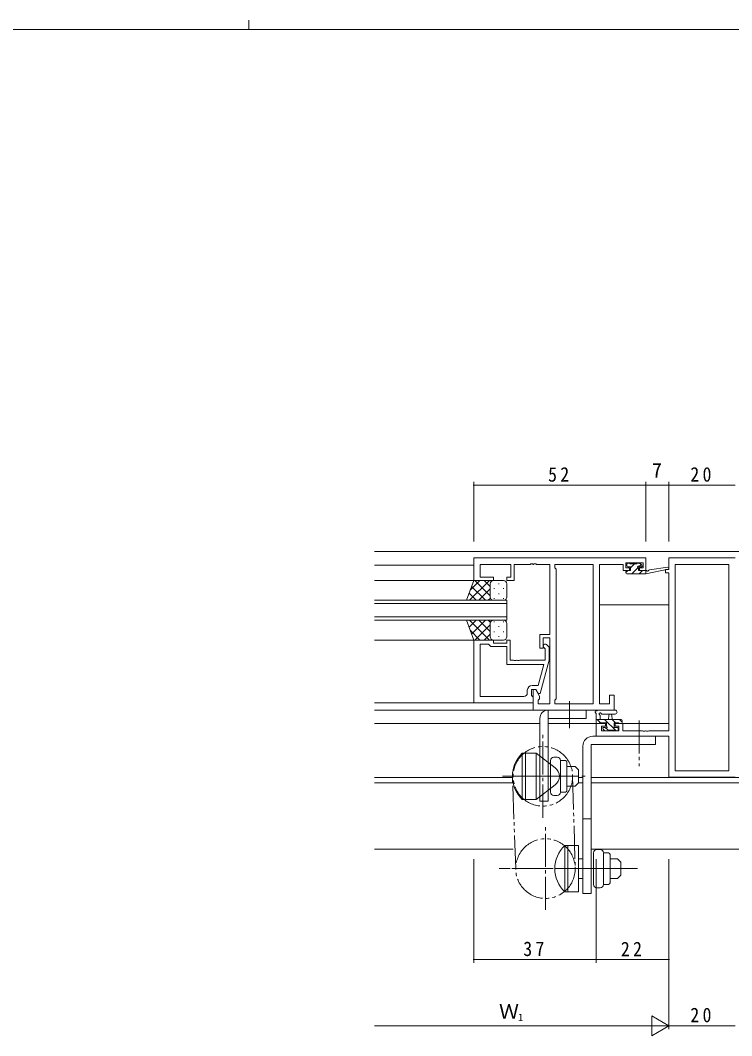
# Model space of a CAD drawing. Units: millimetres on the paper. Extents: x -397 to 397, y -282 to 282.
# Drawn here: x -77.9 to 137.1, y -24.8 to 282.1 of the extents above; entities that cross this region are included whole.
import ezdxf
from ezdxf.enums import TextEntityAlignment as Align

# ---------------------------------------------------------------- set-up
doc = ezdxf.new("R2010")
doc.units = ezdxf.units.MM
doc.linetypes.add('USER2', pattern=[13, 10, -1, 1, -1])
doc.linetypes.add('USER3', pattern=[15, 10, -1, 1, -1, 1, -1])
for name, color, linetype, lineweight in [('0-1_YKK_ZWAK', 7, 'Continuous', 18), ('0-3_YKK_11', 7, 'Continuous', 18), ('0-4_YKK_12', 2, 'Continuous', 18), ('0-5_YKK_13', 4, 'Continuous', 18), ('0-6_YKK_D', 6, 'Continuous', 18)]:
    doc.layers.add(name, color=color, linetype=linetype, lineweight=lineweight)
doc.styles.add('ＭＳ ゴシック', font='')
doc.styles.get('ＭＳ ゴシック').set_extended_font_data('MS Gothic')

msp = doc.modelspace()

# ---------------------------------------------------------------- linework, layer by layer
at = {"layer": '0-1_YKK_ZWAK'}
for p, q in [((376.092, 279.3), (-393.908, 279.3)), ((-8.894, 282.1), (-8.894, 279.3))]:
    msp.add_line(p, q, dxfattribs=at)
at = {"layer": '0-3_YKK_11'}
for p, q in [((59.12, 119.581), (59.12, 112.781)), ((111.12, 119.581), (59.12, 119.581)), ((61.05, 117.651), (70.32, 117.651)), ((61.05, 113.781), (61.05, 117.651)), ((70.32, 117.651), (70.32, 113.781)), ((71.32, 117.651), (76.162, 117.651)), ((71.32, 112.781), (71.32, 117.651)), ((76.162, 117.651), (76.345, 117.771)), ((76.345, 117.771), (76.895, 117.771)), ((76.895, 117.771), (77.078, 117.651)), ((77.078, 117.651), (77.162, 117.651)), ((77.162, 117.651), (77.345, 117.771)), ((77.345, 117.771), (77.895, 117.771)), ((77.895, 117.771), (78.078, 117.651)), ((78.078, 117.651), (82.12, 117.651)), ((82.12, 117.651), (82.12, 96.481)), ((83.62, 117.651), (83.62, 116.581)), ((95.19, 117.651), (83.62, 117.651)), ((95.19, 75.511), (95.19, 117.651)), ((95.19, 75.511), (95.19, 117.651)), ((97.12, 117.651), (104.32, 117.651)), ((97.12, 75.511), (97.12, 117.651)), ((104.32, 117.651), (104.32, 116.851)), ((104.32, 116.851), (104.32, 115.781)), ((105.12, 118.081), (110.32, 118.081)), ((105.12, 116.581), (105.12, 118.081)), ((110.32, 118.081), (110.32, 116.581)), ((111.12, 115.781), (111.12, 119.581)), ((118.12, 119.581), (138.12, 119.581)), ((118.12, 116.081), (118.12, 119.581)), ((120.05, 117.651), (120.05, 55.211)), ((136.19, 117.651), (120.05, 117.651)), ((136.19, 55.211), (136.19, 117.651)), ((136.19, 55.211), (136.19, 117.651)), ((65.12, 113.781), (61.05, 113.781)), ((65.12, 112.781), (65.12, 113.781)), ((69.12, 113.781), (69.12, 112.781)), ((70.32, 113.781), (69.12, 113.781)), ((83.62, 116.581), (84.05, 116.151)), ((84.05, 116.151), (84.05, 77.011)), ((104.32, 115.781), (106.22, 115.781)), ((106.22, 116.581), (105.12, 116.581)), ((106.22, 115.781), (106.22, 116.581)), ((109.22, 116.581), (109.22, 115.781)), ((110.32, 116.581), (109.22, 116.581)), ((109.22, 115.781), (111.12, 115.781)), ((117.12, 116.081), (118.12, 116.081)), ((117.12, 115.081), (117.12, 116.081)), ((118.12, 115.081), (117.12, 115.081)), ((118.12, 67.311), (118.12, 115.081)), ((59.12, 112.781), (65.12, 112.781)), ((69.12, 112.781), (71.32, 112.781)), ((79.12, 96.481), (79.12, 92.281)), ((82.12, 96.481), (79.12, 96.481)), ((80.12, 95.481), (82.12, 95.481)), ((80.12, 92.281), (80.12, 95.481)), ((82.12, 95.481), (82.12, 75.511)), ((59.12, 94.781), (65.12, 94.781)), ((59.12, 75.781), (59.12, 94.781)), ((61.05, 93.481), (61.05, 77.711)), ((63.62, 93.481), (61.05, 93.481)), ((61.05, 93.481), (61.05, 77.711)), ((63.82, 93.281), (63.62, 93.481)), ((64.32, 92.781), (63.82, 93.281)), ((69.12, 92.781), (64.32, 92.781)), ((65.12, 94.781), (65.12, 93.781)), ((65.12, 93.781), (69.12, 93.781)), ((69.12, 94.781), (70.12, 94.781)), ((69.12, 93.781), (69.12, 94.781)), ((69.12, 87.381), (69.12, 92.781)), ((70.12, 94.781), (70.12, 88.681)), ((79.12, 92.281), (80.12, 92.281)), ((80.72, 92.132), (80.296, 92.556)), ((80.72, 88.681), (80.72, 92.132)), ((81.144, 93.405), (81.92, 92.629)), ((81.92, 92.629), (81.92, 88.684)), ((80.328, 87.381), (69.12, 87.381)), ((70.12, 88.681), (71.162, 88.681)), ((71.162, 88.681), (71.345, 88.561)), ((71.345, 88.561), (71.895, 88.561)), ((71.895, 88.561), (72.078, 88.681)), ((72.078, 88.681), (72.162, 88.681)), ((72.162, 88.681), (72.345, 88.561)), ((72.345, 88.561), (72.895, 88.561)), ((72.895, 88.561), (73.078, 88.681)), ((73.078, 88.681), (80.72, 88.681)), ((78.64, 81.081), (80.328, 87.381)), ((81.92, 88.684), (79.213, 78.581)), ((76.82, 81.081), (78.64, 81.081)), ((61.05, 77.711), (74.32, 77.711)), ((75.32, 78.711), (75.32, 79.581)), ((76.62, 79.781), (76.62, 77.981)), ((77.92, 79.781), (76.62, 79.781)), ((76.62, 77.981), (76.82, 77.781)), ((76.82, 77.781), (77.12, 77.481)), ((77.12, 79.781), (77.12, 73.581)), ((77.92, 79.781), (77.12, 79.781)), ((77.12, 77.481), (77.12, 75.781)), ((79.05, 77.823), (77.92, 79.781)), ((78.613, 78.581), (77.92, 79.781)), ((79.213, 78.581), (78.613, 78.581)), ((78.62, 76.581), (79.05, 77.011)), ((79.05, 77.011), (79.05, 77.823)), ((84.05, 77.011), (83.62, 76.581)), ((100.12, 78.081), (100.12, 75.511)), ((101.62, 78.081), (100.12, 78.081)), ((101.62, 73.581), (101.62, 78.081)), ((77.12, 75.781), (59.12, 75.781)), ((78.62, 75.511), (78.62, 76.581)), ((82.12, 75.511), (78.62, 75.511)), ((83.62, 76.581), (83.62, 75.511)), ((83.62, 75.511), (95.19, 75.511)), ((100.12, 75.511), (97.12, 75.511)), ((77.12, 73.581), (101.62, 73.581)), ((96.12, 69.581), (98.92, 69.581)), ((96.12, 65.681), (96.12, 69.581)), ((97.75, 68.781), (97.75, 67.311)), ((98.92, 68.781), (97.75, 68.781)), ((98.92, 69.581), (98.92, 68.781)), ((101.92, 69.581), (104.22, 69.581)), ((101.92, 68.781), (101.92, 69.581)), ((103.02, 68.781), (101.92, 68.781)), ((103.02, 67.311), (103.02, 68.781)), ((104.22, 69.581), (104.22, 67.311)), ((118.12, 65.681), (96.12, 65.681)), ((97.75, 67.311), (103.02, 67.311)), ((104.22, 67.311), (110.162, 67.311)), ((110.162, 67.311), (110.345, 67.191)), ((110.345, 67.191), (110.895, 67.191)), ((110.895, 67.191), (111.078, 67.311)), ((111.078, 67.311), (111.162, 67.311)), ((111.162, 67.311), (111.345, 67.191)), ((111.345, 67.191), (111.895, 67.191)), ((111.895, 67.191), (112.078, 67.311)), ((112.078, 67.311), (118.12, 67.311)), ((118.12, 53.281), (118.12, 65.681)), ((138.12, 53.281), (118.12, 53.281)), ((120.05, 55.211), (136.19, 55.211))]:
    msp.add_line(p, q, dxfattribs=at)
for centre, radius, start, end in [((80.72, 92.981), 0.6, 44.99999, 225.00001), ((76.82, 79.581), 1.5, 90.00001, 179.99999), ((74.32, 78.711), 1, 270.00001, 359.99999)]:
    msp.add_arc(centre, radius, start, end, dxfattribs=at)
at = {"layer": '0-4_YKK_12'}
for p, q in [((227.12, 121.581), (29.12, 121.581)), ((59.12, 117.38), (29.12, 117.38)), ((29.12, 112.78), (59.62, 112.781)), ((69.121, 106.781), (29.12, 106.781)), ((29.12, 105.781), (69.121, 105.781)), ((69.121, 100.781), (69.121, 106.781)), ((118.12, 105.381), (97.12, 105.381)), ((69.121, 101.781), (29.12, 101.781)), ((29.12, 100.781), (69.121, 100.781)), ((59.62, 94.781), (29.12, 94.781)), ((59.42, 75.781), (29.12, 75.781)), ((77.42, 73.58), (29.12, 73.58)), ((79.12, 69.581), (29.12, 69.581)), ((99.22, 69.581), (81.62, 69.581)), ((118.12, 69.581), (101.62, 69.581)), ((70.827, 53.211), (29.12, 53.211)), ((92.12, 53.211), (90.82, 53.211)), ((161.62, 53.211), (94.62, 53.211)), ((71.029, 51.581), (29.12, 51.581)), ((92.12, 51.581), (90.82, 51.581)), ((161.62, 51.581), (94.62, 51.581)), ((71.029, 31.581), (29.12, 31.581)), ((161.62, 31.581), (94.62, 31.581))]:
    msp.add_line(p, q, dxfattribs=at)
at = {"layer": '0-5_YKK_13'}
for p, q in [((105.42, 117.181), (105.42, 117.681)), ((105.632, 117.968), (105.433, 117.768)), ((105.72, 117.981), (106.22, 117.981)), ((106.52, 116.881), (105.72, 116.881)), ((106.42, 117.781), (108.42, 117.781)), ((107.691, 117.781), (106.52, 116.61)), ((106.52, 115.781), (106.52, 116.881)), ((108.808, 116.653), (106.936, 114.781)), ((108.62, 117.981), (109.22, 117.981)), ((109.74, 117.585), (109.147, 116.992)), ((109.72, 116.881), (109.381, 116.881)), ((109.432, 117.893), (109.932, 117.393)), ((112.232, 115.954), (117.774, 116.777)), ((105.691, 115.781), (105.12, 115.21)), ((105.12, 115.081), (105.12, 115.481)), ((105.42, 115.781), (106.52, 115.781)), ((105.42, 114.781), (111.118, 114.781)), ((108.92, 116.42), (108.92, 115.781)), ((108.92, 115.781), (111.118, 115.781)), ((110.181, 115.781), (109.181, 114.781)), ((111.118, 114.781), (117.879, 116.187)), ((111.118, 115.781), (111.205, 115.795)), ((111.118, 114.781), (111.118, 115.781)), ((56.977, 106.781), (59.12, 112.781)), ((63.852, 112.781), (57.852, 106.781)), ((61.023, 112.781), (58.062, 109.82)), ((62.671, 106.781), (58.475, 110.976)), ((59.12, 112.781), (65.12, 112.781)), ((64.12, 108.16), (59.5, 112.781)), ((64.12, 110.989), (62.328, 112.781)), ((64.12, 111.781), (64.12, 108.181)), ((64.12, 111.381), (64.12, 107.781)), ((68.12, 112.781), (65.12, 112.781)), ((66.756, 111.861), (66.756, 111.661)), ((69.12, 107.781), (69.12, 111.781)), ((59.843, 106.781), (57.731, 108.892)), ((64.12, 110.22), (60.68, 106.781)), ((64.176, 107.449), (63.508, 106.781)), ((65.341, 110.446), (65.341, 110.246)), ((66.756, 108.831), (66.756, 108.631)), ((68.171, 110.446), (68.171, 110.246)), ((65.12, 106.781), (56.977, 106.781)), ((65.12, 106.781), (68.12, 106.781)), ((65.341, 107.416), (65.341, 107.216)), ((68.171, 107.416), (68.171, 107.216)), ((56.977, 100.781), (65.12, 100.781)), ((56.977, 100.781), (59.12, 94.781)), ((59.843, 100.781), (57.731, 98.669)), ((63.852, 94.781), (57.852, 100.781)), ((62.671, 100.781), (58.475, 96.585)), ((64.12, 99.401), (59.5, 94.781)), ((64.12, 97.341), (60.68, 100.781)), ((64.177, 100.112), (63.508, 100.781)), ((64.12, 96.181), (64.12, 99.781)), ((64.12, 95.781), (64.12, 99.381)), ((65.12, 100.781), (68.12, 100.781)), ((65.341, 100.146), (65.341, 100.346)), ((66.756, 98.731), (66.756, 98.931)), ((68.171, 100.146), (68.171, 100.346)), ((69.12, 99.781), (69.12, 95.781)), ((61.023, 94.781), (58.062, 97.741)), ((64.12, 96.572), (62.328, 94.781)), ((65.341, 97.116), (65.341, 97.316)), ((66.756, 95.701), (66.756, 95.901)), ((68.171, 97.116), (68.171, 97.316)), ((59.12, 94.781), (65.12, 94.781)), ((68.12, 94.781), (65.12, 94.781)), ((81.62, 46.081), (81.62, 73.581)), ((81.62, 73.581), (93.12, 73.581)), ((96.12, 69.881), (96.12, 72.561)), ((96.12, 70.781), (103.72, 70.781)), ((97.45, 69.781), (96.45, 70.781)), ((101.848, 73.581), (96.685, 73.581)), ((97.32, 71.961), (97.32, 70.781)), ((101.848, 72.381), (97.887, 72.378)), ((102.195, 67.281), (98.695, 70.781)), ((99.82, 70.781), (99.922, 71.925)), ((101.02, 70.781), (100.918, 71.925)), ((101.94, 69.781), (100.94, 70.781)), ((104.02, 69.945), (103.185, 70.781)), ((97.02, 69.581), (96.42, 69.581)), ((99.22, 69.781), (97.22, 69.781)), ((98.708, 67.368), (98.208, 67.868)), ((98.42, 68.381), (98.759, 68.381)), ((99.75, 67.481), (98.872, 68.359)), ((99.22, 68.842), (99.22, 69.781)), ((101.62, 69.781), (101.62, 68.381)), ((102.92, 69.781), (101.62, 69.781)), ((101.62, 68.381), (102.52, 68.381)), ((102.82, 68.081), (102.82, 67.581)), ((103.72, 69.581), (103.12, 69.581)), ((104.02, 70.481), (104.02, 69.881)), ((114.12, 65.681), (95.12, 65.681)), ((99.52, 67.281), (98.92, 67.281)), ((101.82, 67.481), (99.72, 67.481)), ((102.52, 67.281), (102.02, 67.281)), ((114.12, 65.681), (114.12, 63.181)), ((92.12, 62.681), (92.12, 18.181)), ((94.62, 18.181), (94.62, 63.181)), ((114.12, 63.181), (94.62, 63.181)), ((73.82, 60.581), (74.82, 60.581)), ((73.82, 60.581), (73.82, 46.581)), ((74.82, 46.581), (74.82, 60.581)), ((74.82, 60.581), (78.02, 60.581)), ((74.82, 60.581), (74.82, 46.581)), ((83.756, 56.153), (78.02, 60.581)), ((78.02, 60.581), (78.02, 46.581)), ((78.02, 56.283), (78.02, 59.033)), ((82.32, 58.354), (82.32, 48.807)), ((84.32, 59.354), (83.32, 59.354)), ((85.32, 58.354), (85.32, 56.967)), ((85.32, 58.331), (86.82, 58.331)), ((85.32, 50.194), (85.32, 56.967)), ((87.32, 57.831), (87.32, 49.331)), ((87.32, 56.581), (89.82, 56.581)), ((89.82, 56.581), (90.82, 55.581)), ((90.82, 55.581), (90.82, 51.581)), ((85.073, 53.581), (76.468, 53.581)), ((83.756, 51.008), (78.02, 46.581)), ((85.32, 50.194), (85.32, 48.807)), ((73.82, 46.581), (74.82, 46.581)), ((74.82, 46.581), (78.02, 46.581)), ((84.32, 47.807), (83.32, 47.807)), ((85.32, 48.831), (86.82, 48.831)), ((92.12, 40.681), (94.62, 40.681)), ((86.62, 32.681), (87.62, 32.681)), ((86.62, 32.681), (86.62, 18.681)), ((87.62, 18.681), (87.62, 32.681)), ((87.62, 32.681), (87.62, 18.681)), ((90.82, 32.681), (87.62, 32.681)), ((90.82, 18.681), (90.82, 32.681)), ((90.82, 28.383), (90.82, 31.133)), ((97.32, 31.454), (96.32, 31.454)), ((90.82, 28.681), (92.12, 28.681)), ((95.32, 30.454), (95.32, 20.907)), ((98.32, 30.454), (98.32, 29.067)), ((98.32, 30.431), (99.82, 30.431)), ((98.32, 22.294), (98.32, 29.067)), ((100.32, 29.931), (100.32, 21.431)), ((100.32, 28.681), (102.62, 28.681)), ((102.62, 28.681), (103.62, 27.681)), ((103.62, 27.681), (103.62, 23.681)), ((99.475, 25.681), (86.959, 25.681)), ((90.82, 22.681), (92.12, 22.681)), ((92.12, 20.228), (92.12, 22.978)), ((98.32, 22.294), (98.32, 20.907)), ((86.62, 18.681), (87.62, 18.681)), ((87.62, 18.681), (90.82, 18.681)), ((97.32, 19.907), (96.32, 19.907)), ((98.32, 20.931), (99.82, 20.931)), ((94.62, 18.181), (92.12, 18.181))]:
    msp.add_line(p, q, dxfattribs=at)
at = {"layer": '0-5_YKK_13', "linetype": 'USER2'}
for p, q in [((88.12, 76.302), (88.12, 68.088)), ((109.12, 70.438), (109.12, 56.696)), ((80.02, 41.081), (80.02, 66.081)), ((67.82, 53.581), (93.177, 53.581)), ((80.82, 13.181), (80.82, 38.181)), ((108.62, 25.681), (66.82, 25.681)), ((107.141, 25.681), (67.131, 25.681))]:
    msp.add_line(p, q, dxfattribs=at)
at = {"layer": '0-5_YKK_13', "linetype": 'USER3'}
for p, q in [((71.82, 25.681), (70.82, 53.581)), ((89.02, 53.581), (89.82, 25.681))]:
    msp.add_line(p, q, dxfattribs=at)
at = {"layer": '0-5_YKK_13'}
for points in [[(79.12, 71.081), (79.12, 46.081), (81.62, 46.081)], [(93.12, 73.581), (93.12, 71.081), (81.62, 71.081)], [(87.32, 50.581), (89.82, 50.581), (90.82, 51.581)], [(100.32, 22.681), (102.62, 22.681), (103.62, 23.681)]]:
    msp.add_lwpolyline(points, dxfattribs=at)
at = {"layer": '0-5_YKK_13', "linetype": 'USER3'}
for centre in [(80.02, 53.581), (80.82, 25.681)]:
    msp.add_circle(centre, 9, dxfattribs=at)
at = {"layer": '0-5_YKK_13'}
for centre, radius, start, end in [((105.72, 117.681), 0.3, 90, 180), ((105.72, 117.181), 0.3, 180, 270), ((106.22, 117.781), 0.2, 0, 90), ((108.62, 117.781), 0.2, 90, 180), ((108.92, 116.881), 0.25, 33.05573, 236.94427), ((108.62, 116.42), 0.3, 0, 56.94427), ((109.381, 117.181), 0.3, 213.05573, 270), ((109.22, 117.681), 0.3, 45, 90), ((109.72, 117.181), 0.3, 270, 45), ((117.818, 116.481), 0.3, 281.74981, 98.44936), ((105.42, 115.481), 0.3, 90, 180), ((105.42, 115.081), 0.3, 180, 270), ((111.253, 115.498), 0.3, 39.19754, 99.19754), ((111.718, 115.878), 0.3, 219.19754, 338.44936), ((112.276, 115.657), 0.3, 98.44936, 158.44936), ((65.12, 111.781), 1, 90, 180), ((65.12, 111.781), 1, 90, 180), ((68.12, 111.781), 1, 360, 90), ((65.12, 107.781), 1, 180, 270), ((65.12, 107.781), 1, 180, 270), ((68.12, 107.781), 1, 270, 360), ((65.12, 99.781), 1, 90, 180), ((65.12, 99.781), 1, 90, 180), ((68.12, 99.781), 1, 360, 90), ((65.12, 95.781), 1, 180, 270), ((65.12, 95.781), 1, 180, 270), ((68.12, 95.781), 1, 270, 360), ((81.62, 71.081), 2.5, 90, 180), ((96.12, 73.081), 0.3, 79.47122, 240), ((95.82, 72.561), 0.3, 0, 60), ((96.229, 73.67), 0.3, 259.47122, 319.47122), ((96.685, 73.281), 0.3, 90, 139.47122), ((97.32, 72.481), 0.3, 19.18976, 240), ((97.02, 71.961), 0.3, 0, 60), ((97.886, 72.678), 0.3, 199.18976, 270.04023), ((100.42, 71.881), 0.5, 5.09207, 174.90793), ((101.847, 72.981), 0.6, 270.04023, 90.04023), ((103.72, 70.481), 0.3, 0, 90), ((96.42, 69.881), 0.3, 180, 270), ((97.02, 69.781), 0.2, 270, 0), ((98.42, 68.081), 0.3, 90, 225), ((98.759, 68.081), 0.3, 33.05573, 90), ((99.22, 68.381), 0.25, 213.05573, 56.94427), ((99.52, 68.842), 0.3, 180, 236.94427), ((102.52, 68.081), 0.3, 0, 90), ((102.52, 67.581), 0.3, 270, 0), ((103.12, 69.781), 0.2, 180, 270), ((103.72, 69.881), 0.3, 270, 0), ((95.12, 62.681), 3, 90, 180), ((98.92, 67.581), 0.3, 225, 270), ((99.52, 67.481), 0.2, 270, 0), ((102.02, 67.481), 0.2, 180, 270), ((80.486, 53.581), 9.667, 133.60284, 226.39716), ((83.32, 58.354), 1, 90, 180), ((84.32, 58.354), 1, 0, 90), ((86.82, 57.831), 0.5, 0, 90), ((81.77, 53.581), 3.25, 307.66316, 52.33684), ((86.82, 49.331), 0.5, 270, 0), ((83.32, 48.807), 1, 180, 270), ((84.32, 48.807), 1, 270, 0), ((93.286, 25.681), 9.667, 133.60284, 226.39716), ((96.32, 30.454), 1, 90, 180), ((97.32, 30.454), 1, 0, 90), ((99.82, 29.931), 0.5, 0, 90), ((96.32, 20.907), 1, 180, 270), ((97.32, 20.907), 1, 270, 0), ((99.82, 21.431), 0.5, 270, 0)]:
    msp.add_arc(centre, radius, start, end, dxfattribs=at)
at = {"layer": '0-6_YKK_D'}
for p, q in [((59.12, 124.581), (59.12, 142.581)), ((111.12, 141.581), (59.12, 141.581)), ((111.12, 124.581), (111.12, 142.581)), ((111.122, 124.581), (111.122, 142.581)), ((111.122, 141.581), (118.12, 141.581)), ((118.12, 124.581), (118.12, 142.581)), ((118.12, 124.581), (118.12, 142.581)), ((118.12, 141.581), (138.12, 141.581)), ((59.12, 28.581), (59.12, -2.819)), ((96.12, 28.581), (96.12, -2.819)), ((96.12, 28.581), (96.12, -2.819)), ((118.12, 28.581), (118.12, -22.82)), ((118.12, 28.581), (118.12, -22.819)), ((118.12, 28.581), (118.12, -2.819)), ((96.12, -1.819), (59.12, -1.819)), ((118.12, -1.819), (96.12, -1.819)), ((112.924, -18.82), (112.924, -24.82)), ((118.12, -21.82), (112.924, -18.82)), ((29.12, -21.82), (112.12, -21.82)), ((118.12, -21.82), (107.728, -21.82)), ((118.12, -21.82), (112.924, -24.82)), ((138.12, -21.819), (118.12, -21.819))]:
    msp.add_line(p, q, dxfattribs=at)
for centre, start, end in [((59.12, 141.581), 0, 180), ((59.12, 141.581), 180, 0), ((111.12, 141.581), 0, 180), ((111.12, 141.581), 180, 0), ((111.122, 141.581), 0, 180), ((111.122, 141.581), 180, 0), ((118.12, 141.581), 0, 180), ((118.12, 141.581), 0, 180), ((118.12, 141.581), 180, 0), ((118.12, 141.581), 180, 0), ((59.12, -1.819), 0, 180), ((59.12, -1.819), 180, 0), ((96.12, -1.819), 0, 180), ((96.12, -1.819), 0, 180), ((96.12, -1.819), 180, 0), ((96.12, -1.819), 180, 0), ((118.12, -1.819), 0, 180), ((118.12, -1.819), 180, 0)]:
    msp.add_arc(centre, 0.106, start, end, dxfattribs=at)

# ---------------------------------------------------------------- texts
at = {"layer": '0-6_YKK_D', "color": 7, "style": 'ＭＳ ゴシック'}
for s, height, p in [('7', 4.399, (113.021, 142.581)), ('Ｗ', 4.399, (66.78, -21.02)), ('1', 2.199, (72.54, -21.02))]:
    msp.add_text(s, height=height, dxfattribs=at).set_placement(p, align=Align.BOTTOM_LEFT)
at = {"layer": '0-6_YKK_D', "color": 7, "char_height": 4.399, "attachment_point": 7, "style": 'ＭＳ ゴシック'}
for s, insert in [('\\T1.37;\\W0.9;52', (81.6, 142.581)), ('\\T1.37;\\W0.9;20', (124.6, 142.581)), ('\\T1.37;\\W0.9;37', (74.1, -0.819)), ('\\T1.37;\\W0.9;22', (103.6, -0.819)), ('\\T1.37;\\W0.9;20', (124.6, -20.819))]:
    msp.add_mtext(s, dxfattribs=dict(at, insert=insert))

doc.saveas('drawing.dxf')
